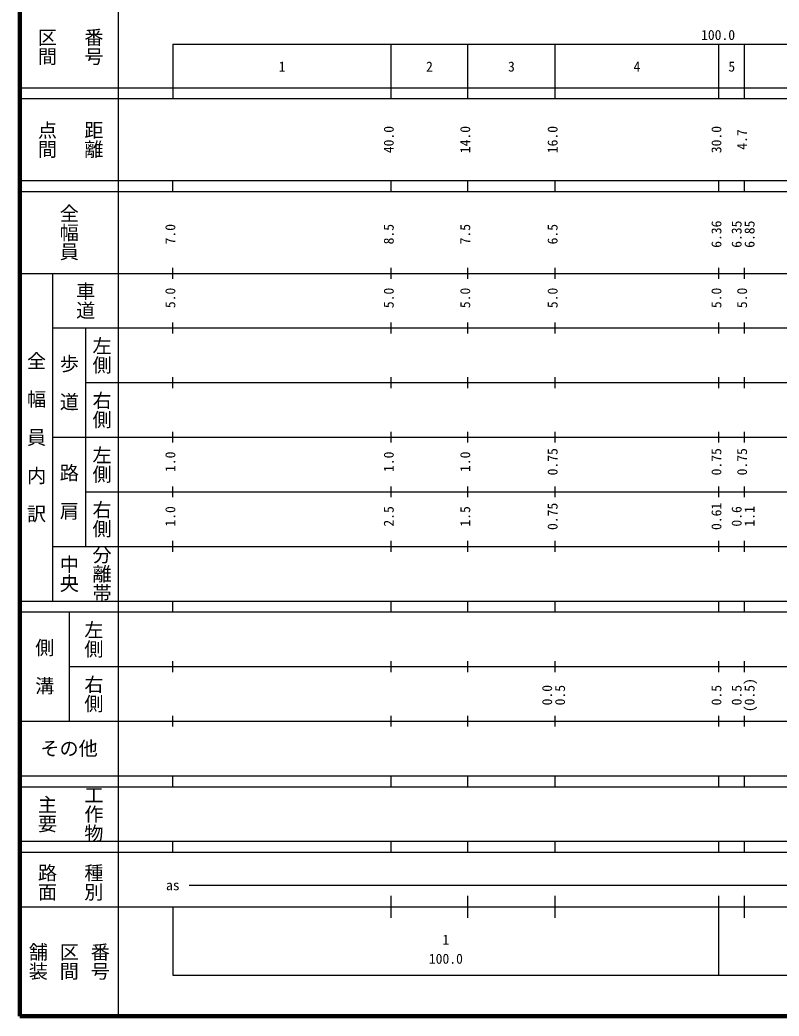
# Model space of a CAD drawing. Units: millimetres on the paper, enlarged 1000 times. Extents: x -86163549 to 680000, y -197763634 to 380000.
# Drawn here: x 40000 to 179018, y 20000 to 202409 of the extents above; entities that cross this region are included whole.
import ezdxf
from ezdxf.enums import TextEntityAlignment as Align

# ---------------------------------------------------------------- set-up
doc = ezdxf.new("R2010")
doc.units = ezdxf.units.MM
doc.header["$LTSCALE"] = 1000
doc.layers.add('M-TTL', color=2, linetype='Continuous', lineweight=140)
doc.layers.add('M-TTL-BAND', color=7, linetype='Continuous', lineweight=25)
doc.styles.add('@ＭＳ ゴシック', font='')
doc.styles.add('ＭＳ ゴシック', font='')
doc.styles.get('@ＭＳ ゴシック').set_extended_font_data('@MS Gothic')
doc.styles.get('ＭＳ ゴシック').set_extended_font_data('MS Gothic')

msp = doc.modelspace()

# ---------------------------------------------------------------- linework, layer by layer
at = {"layer": 'M-TTL'}
for p, q in [((40000, 380000), (40000, 20000)), ((40000, 20000), (680000, 20000))]:
    msp.add_line(p, q, dxfattribs=at)
at = {"layer": 'M-TTL-BAND'}
for p, q in [((58000, 370000), (58000, 20000)), ((68000, 198000), (579000, 198000)), ((68000, 198000), (68000, 188000)), ((108000, 188000), (108000, 198000)), ((122000, 188000), (122000, 198000)), ((138000, 188000), (138000, 198000)), ((168000, 188000), (168000, 198000)), ((172700, 188000), (172700, 198000)), ((40000, 190000), (579000, 190000)), ((40000, 188000), (579000, 188000)), ((40000, 173000), (579000, 173000)), ((68000, 171000), (68000, 173000)), ((108000, 171000), (108000, 173000)), ((122000, 171000), (122000, 173000)), ((138000, 171000), (138000, 173000)), ((168000, 171000), (168000, 173000)), ((172700, 171000), (172700, 173000)), ((40000, 171000), (579000, 171000)), ((68000, 155000), (68000, 157000)), ((108000, 155000), (108000, 157000)), ((122000, 155000), (122000, 157000)), ((138000, 155000), (138000, 157000)), ((168000, 155000), (168000, 157000)), ((172700, 155000), (172700, 157000)), ((40000, 156000), (579000, 156000)), ((46000, 96000), (46000, 156000)), ((46000, 146000), (579000, 146000)), ((52000, 146000), (52000, 106000)), ((68000, 145000), (68000, 147000)), ((108000, 145000), (108000, 147000)), ((122000, 145000), (122000, 147000)), ((138000, 145000), (138000, 147000)), ((168000, 145000), (168000, 147000)), ((172700, 145000), (172700, 147000)), ((68000, 135000), (68000, 137000)), ((108000, 135000), (108000, 137000)), ((122000, 135000), (122000, 137000)), ((138000, 135000), (138000, 137000)), ((168000, 135000), (168000, 137000)), ((172700, 135000), (172700, 137000)), ((52000, 136000), (579000, 136000)), ((46000, 126000), (579000, 126000)), ((68000, 125000), (68000, 127000)), ((108000, 125000), (108000, 127000)), ((122000, 125000), (122000, 127000)), ((138000, 125000), (138000, 127000)), ((168000, 125000), (168000, 127000)), ((172700, 125000), (172700, 127000)), ((68000, 115000), (68000, 117000)), ((108000, 115000), (108000, 117000)), ((122000, 115000), (122000, 117000)), ((138000, 115000), (138000, 117000)), ((168000, 115000), (168000, 117000)), ((172700, 115000), (172700, 117000)), ((52000, 116000), (579000, 116000)), ((46000, 106000), (579000, 106000)), ((68000, 105000), (68000, 107000)), ((108000, 105000), (108000, 107000)), ((122000, 105000), (122000, 107000)), ((138000, 105000), (138000, 107000)), ((168000, 105000), (168000, 107000)), ((172700, 105000), (172700, 107000)), ((40000, 96000), (579000, 96000)), ((68000, 94000), (68000, 96000)), ((108000, 94000), (108000, 96000)), ((122000, 94000), (122000, 96000)), ((138000, 94000), (138000, 96000)), ((168000, 94000), (168000, 96000)), ((172700, 94000), (172700, 96000)), ((40000, 94000), (579000, 94000)), ((49000, 94000), (49000, 74000)), ((49000, 84000), (579000, 84000)), ((68000, 83000), (68000, 85000)), ((108000, 83000), (108000, 85000)), ((122000, 83000), (122000, 85000)), ((138000, 83000), (138000, 85000)), ((168000, 83000), (168000, 85000)), ((172700, 83000), (172700, 85000)), ((68000, 73000), (68000, 75000)), ((108000, 73000), (108000, 75000)), ((122000, 73000), (122000, 75000)), ((138000, 73000), (138000, 75000)), ((168000, 73000), (168000, 75000)), ((172700, 73000), (172700, 75000)), ((40000, 74000), (579000, 74000)), ((40000, 64000), (579000, 64000)), ((68000, 62000), (68000, 64000)), ((108000, 62000), (108000, 64000)), ((122000, 62000), (122000, 64000)), ((138000, 62000), (138000, 64000)), ((168000, 62000), (168000, 64000)), ((172700, 62000), (172700, 64000)), ((40000, 62000), (579000, 62000)), ((40000, 52000), (579000, 52000)), ((68000, 50000), (68000, 52000)), ((108000, 50000), (108000, 52000)), ((122000, 50000), (122000, 52000)), ((138000, 50000), (138000, 52000)), ((168000, 50000), (168000, 52000)), ((172700, 50000), (172700, 52000)), ((40000, 50000), (579000, 50000)), ((71000, 44000), (565000, 44000)), ((108000, 38000), (108000, 42000)), ((122000, 38000), (122000, 42000)), ((138000, 38000), (138000, 42000)), ((168000, 27500), (168000, 42000)), ((172700, 38000), (172700, 42000)), ((40000, 40000), (579000, 40000)), ((68000, 40000), (68000, 27500)), ((68000, 27500), (579000, 27500))]:
    msp.add_line(p, q, dxfattribs=at)

# ---------------------------------------------------------------- texts
at = {"layer": 'M-TTL-BAND', "style": '@ＭＳ ゴシック'}
for s, p in [('番号', (53500, 197500)), ('区間', (45000, 197500)), ('点間', (45000, 180500)), ('距離', (53500, 180500)), ('全幅員', (49000, 163500)), ('車道', (52000, 151000)), ('左側', (55000, 141000)), ('全\u3000幅\u3000員\u3000内\u3000訳', (43000, 126000)), ('歩\u3000道', (49000, 136000)), ('右側', (55000, 131000)), ('左側', (55000, 121000)), ('路\u3000肩', (49000, 116000)), ('右側', (55000, 111000)), ('分離帯', (55000, 101000)), ('中央', (49000, 101000)), ('左側', (53500, 89000)), ('側\u3000溝', (44500, 84000)), ('右側', (53500, 79000)), ('主要', (45000, 57000)), ('工作物', (53500, 57000)), ('路面', (45000, 44500)), ('種別', (53500, 44500)), ('舗装', (43333, 30000)), ('区間', (49000, 30000)), ('番号', (54667, 30000))]:
    msp.add_text(s, height=2566, rotation=270, dxfattribs=at).set_placement(p, align=Align.MIDDLE_CENTER)
at = {"layer": 'M-TTL-BAND', "style": 'ＭＳ ゴシック'}
for s, p in [('100.0', (167844, 198195)), ('1', (88000, 192405)), ('2', (115000, 192405)), ('3', (130000, 192405)), ('4', (153000, 192405)), ('5', (170350, 192405)), ('as', (68000, 42500)), ('1', (118000, 32523)), ('100.0', (118000, 29033))]:
    msp.add_text(s, height=1833, dxfattribs=at).set_placement(p, align=Align.BOTTOM_CENTER)
for s, p in [('40.0', (109000, 180500)), ('14.0', (123000, 180500)), ('16.0', (139000, 180500)), ('30.0', (169000, 180500)), ('4.7', (173700, 180500)), ('7.0', (69000, 163174)), ('8.5', (109000, 163174)), ('7.5', (123000, 163174)), ('6.5', (139000, 163174)), ('6.36', (169000, 163174)), ('6.35', (172700, 163174)), ('6.85', (175070, 163174)), ('5.0', (69000, 151500)), ('5.0', (109000, 151500)), ('5.0', (123000, 151500)), ('5.0', (139000, 151500)), ('5.0', (169000, 151500)), ('5.0', (173700, 151500)), ('1.0', (69000, 121500)), ('1.0', (109000, 121500)), ('1.0', (123000, 121500)), ('0.75', (139000, 121500)), ('0.75', (169000, 121500)), ('0.75', (173700, 121500)), ('1.0', (69000, 111500)), ('2.5', (109000, 111500)), ('1.5', (123000, 111500)), ('0.75', (139000, 111500)), ('0.61', (169000, 111500)), ('0.6', (172700, 111500)), ('1.1', (175070, 111500)), ('0.0', (138000, 78764)), ('0.5', (140370, 78764)), ('0.5', (169000, 78764)), ('0.5', (172700, 78764)), ('(0.5)', (175070, 78764))]:
    msp.add_text(s, height=1833, rotation=90, dxfattribs=at).set_placement(p, align=Align.BOTTOM_CENTER)
msp.add_text('その他', height=2566, dxfattribs=at).set_placement((49000, 69000), align=Align.MIDDLE_CENTER)

doc.saveas('drawing.dxf')
